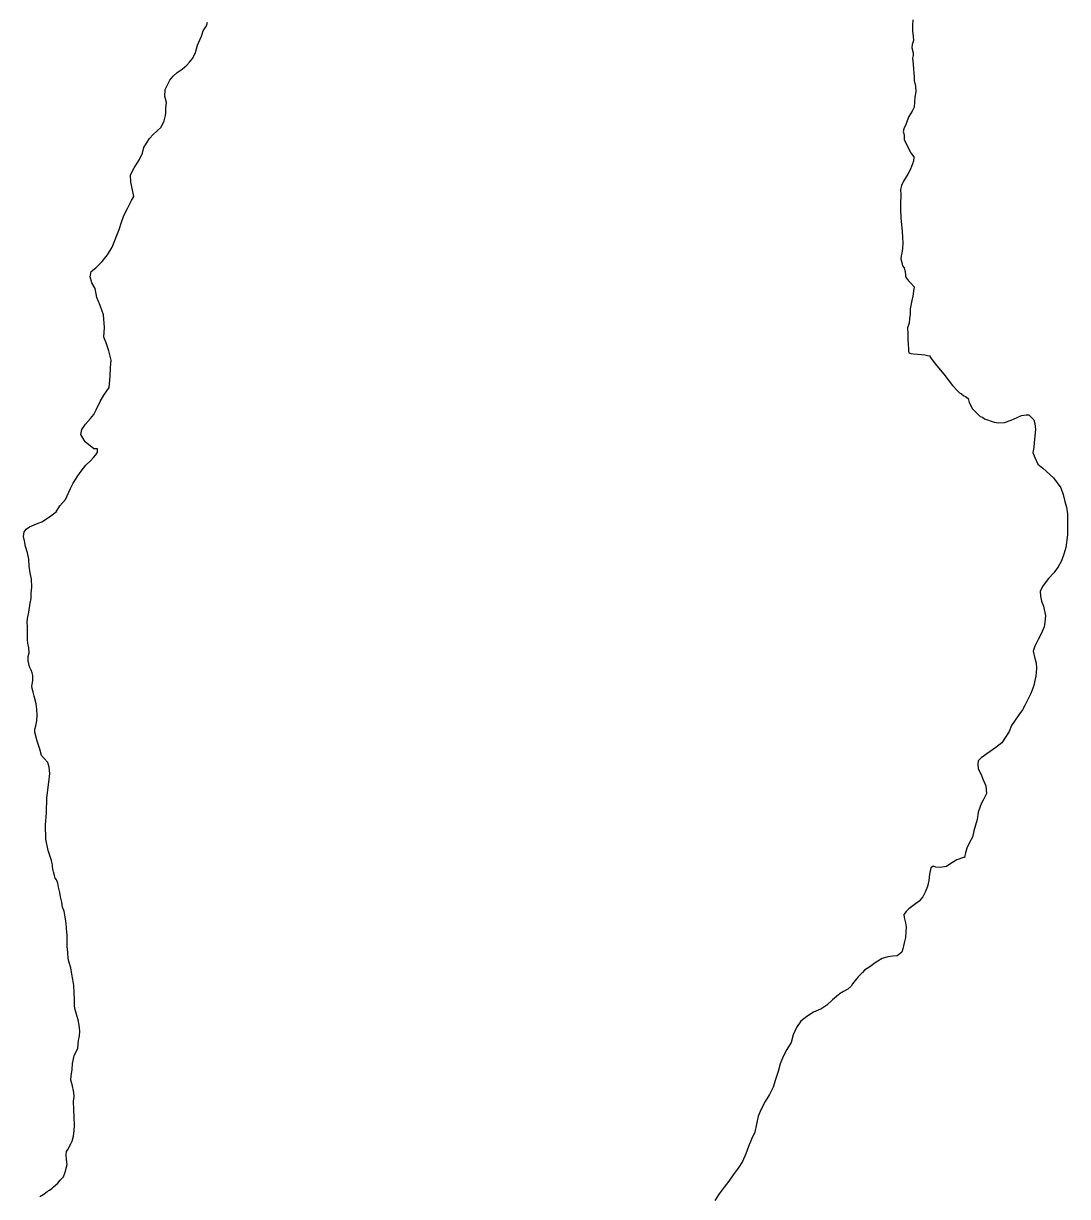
# Model space of a CAD drawing. Header units: inches. Extents: x -74.45 to -73.99, y 3.73 to 4.84.
# Drawn here: x -74.2212 to -74.0944, y 4.2839 to 4.4263 of the extents above; entities that cross this region are included whole.
import ezdxf

# ---------------------------------------------------------------- set-up
doc = ezdxf.new("R2010")
doc.units = ezdxf.units.IN
doc.header["$MEASUREMENT"] = 0
doc.layers.add('temp_wfs_layer', color=251, linetype='Continuous')

msp = doc.modelspace()

# ---------------------------------------------------------------- linework, layer by layer
at = {"layer": 'temp_wfs_layer'}
for points in [[(-74.21917, 4.28389), (-74.21871, 4.28419), (-74.2183, 4.2845), (-74.21801, 4.28468), (-74.21772, 4.28489), (-74.21752, 4.2851), (-74.21699, 4.28552), (-74.2167, 4.28589), (-74.21631, 4.28631), (-74.21612, 4.28685), (-74.21586, 4.2878), (-74.21595, 4.28838), (-74.21599, 4.28898), (-74.21593, 4.28939), (-74.21576, 4.28967), (-74.21559, 4.29001), (-74.2154, 4.29029), (-74.21524, 4.29061), (-74.21511, 4.29123), (-74.21502, 4.29193), (-74.21497, 4.29252), (-74.21501, 4.29359), (-74.21507, 4.29444), (-74.21511, 4.29548), (-74.21501, 4.296), (-74.21504, 4.29652), (-74.21526, 4.2975), (-74.21544, 4.29802), (-74.21539, 4.29855), (-74.21524, 4.29933), (-74.2152, 4.30005), (-74.21513, 4.30041), (-74.215, 4.301), (-74.21485, 4.30132), (-74.21459, 4.30193), (-74.21447, 4.30286), (-74.21435, 4.30339), (-74.21432, 4.30397), (-74.21441, 4.30472), (-74.21451, 4.30536), (-74.21478, 4.30615), (-74.21494, 4.30673), (-74.21497, 4.30707), (-74.21498, 4.30778), (-74.215, 4.30864), (-74.21505, 4.30952), (-74.21518, 4.31026), (-74.2153, 4.3109), (-74.21542, 4.31167), (-74.21561, 4.31231), (-74.21573, 4.31277), (-74.2158, 4.31356), (-74.21588, 4.31424), (-74.21587, 4.31473), (-74.21585, 4.31518), (-74.21586, 4.31574), (-74.21589, 4.31589), (-74.21593, 4.31657), (-74.21603, 4.31735), (-74.21615, 4.31804), (-74.21624, 4.31853), (-74.21643, 4.31901), (-74.21652, 4.31964), (-74.2166, 4.31996), (-74.21669, 4.32026), (-74.21677, 4.3208), (-74.21691, 4.32144), (-74.21701, 4.32194), (-74.21716, 4.32232), (-74.21731, 4.32256), (-74.21742, 4.32285), (-74.21754, 4.32332), (-74.21762, 4.32365), (-74.21763, 4.32397), (-74.21764, 4.32417), (-74.21767, 4.32434), (-74.21771, 4.32449), (-74.21776, 4.32468), (-74.21817, 4.3259), (-74.21845, 4.32729), (-74.21851, 4.329), (-74.21838, 4.33048), (-74.21835, 4.3323), (-74.2181, 4.33419), (-74.21798, 4.33523), (-74.21805, 4.33599), (-74.21821, 4.33658), (-74.21865, 4.33705), (-74.21898, 4.33743), (-74.21919, 4.3382), (-74.21951, 4.33918), (-74.2198, 4.34024), (-74.21977, 4.34063), (-74.21966, 4.34104), (-74.21954, 4.34163), (-74.2195, 4.34233), (-74.21954, 4.34303), (-74.21964, 4.34371), (-74.21988, 4.34461), (-74.22, 4.34511), (-74.22012, 4.34555), (-74.22017, 4.34585), (-74.22003, 4.34653), (-74.22004, 4.34712), (-74.22013, 4.34747), (-74.22025, 4.34777), (-74.22043, 4.34818), (-74.22059, 4.34893), (-74.22058, 4.34942), (-74.22048, 4.34989), (-74.22052, 4.35048), (-74.22062, 4.35104), (-74.22068, 4.35148), (-74.22068, 4.35305), (-74.22072, 4.35362), (-74.22066, 4.35404), (-74.22051, 4.35481), (-74.22037, 4.3559), (-74.22025, 4.35647), (-74.22022, 4.35712), (-74.22016, 4.35784), (-74.22019, 4.35882), (-74.22035, 4.3596), (-74.22049, 4.3604), (-74.22051, 4.36125), (-74.22069, 4.36201), (-74.22092, 4.3628), (-74.22104, 4.36347), (-74.22117, 4.36402), (-74.2211, 4.36456), (-74.22084, 4.36491), (-74.22043, 4.36517), (-74.21987, 4.3654), (-74.2194, 4.36562), (-74.21896, 4.36579), (-74.21839, 4.36616), (-74.21783, 4.36649), (-74.2172, 4.36699), (-74.21674, 4.36772), (-74.21606, 4.36851), (-74.21545, 4.36984), (-74.21512, 4.37049), (-74.21457, 4.37136), (-74.21415, 4.37192), (-74.21359, 4.37265), (-74.21303, 4.37317), (-74.21268, 4.37357), (-74.2124, 4.37392), (-74.2122, 4.37425), (-74.2122, 4.37463), (-74.21263, 4.37464), (-74.2137, 4.37548), (-74.21421, 4.37637), (-74.2141, 4.37698), (-74.21362, 4.37762), (-74.21304, 4.37834), (-74.21261, 4.37879), (-74.21234, 4.37939), (-74.21188, 4.38038), (-74.21143, 4.38115), (-74.21078, 4.38208), (-74.21066, 4.3834), (-74.21059, 4.38451), (-74.21051, 4.38542), (-74.21079, 4.38653), (-74.21092, 4.38691), (-74.21114, 4.3875), (-74.21143, 4.38821), (-74.21135, 4.38937), (-74.21147, 4.39092), (-74.21188, 4.39205), (-74.21228, 4.39301), (-74.21245, 4.39408), (-74.21289, 4.39477), (-74.21308, 4.39551), (-74.21296, 4.39616), (-74.21238, 4.39659), (-74.21162, 4.39736), (-74.21095, 4.3982), (-74.2104, 4.3991), (-74.20957, 4.40126), (-74.20927, 4.40214), (-74.209, 4.40297), (-74.20855, 4.40382), (-74.20805, 4.40479), (-74.20778, 4.40526), (-74.20793, 4.40607), (-74.20815, 4.40699), (-74.20818, 4.40789), (-74.20774, 4.40875), (-74.20708, 4.40977), (-74.20673, 4.41054), (-74.20656, 4.4112), (-74.20624, 4.41174), (-74.20588, 4.4123), (-74.20542, 4.41278), (-74.20499, 4.41318), (-74.20447, 4.41369), (-74.20408, 4.41444), (-74.20395, 4.41509), (-74.20391, 4.41536), (-74.20387, 4.41597), (-74.20381, 4.41668), (-74.20403, 4.41741), (-74.20398, 4.41826), (-74.20342, 4.41938), (-74.20299, 4.41985), (-74.20251, 4.42029), (-74.20192, 4.42073), (-74.20133, 4.42118), (-74.20101, 4.42156), (-74.20061, 4.42205), (-74.2003, 4.42275), (-74.20004, 4.42364), (-74.19955, 4.42473), (-74.19935, 4.42536), (-74.19897, 4.42598), (-74.19884, 4.42641)], [(-74.11321, 4.42671), (-74.11328, 4.42607), (-74.11328, 4.42537), (-74.11319, 4.42467), (-74.11315, 4.42421), (-74.11329, 4.4237), (-74.11333, 4.4233), (-74.1132, 4.4227), (-74.11319, 4.42237), (-74.11327, 4.42205), (-74.1132, 4.42134), (-74.11315, 4.42073), (-74.11311, 4.42023), (-74.11306, 4.41978), (-74.11306, 4.41933), (-74.11292, 4.41865), (-74.11287, 4.41795), (-74.113, 4.4173), (-74.11302, 4.41676), (-74.11306, 4.41611), (-74.11329, 4.41562), (-74.1135, 4.41529), (-74.11373, 4.41496), (-74.11392, 4.41444), (-74.11412, 4.41388), (-74.11429, 4.41358), (-74.11439, 4.41316), (-74.11428, 4.41273), (-74.11426, 4.41213), (-74.1138, 4.41119), (-74.1135, 4.41059), (-74.11337, 4.41045), (-74.11312, 4.41006), (-74.11315, 4.40956), (-74.11349, 4.40857), (-74.11385, 4.40796), (-74.11436, 4.40714), (-74.1146, 4.40658), (-74.11472, 4.4061), (-74.11469, 4.40546), (-74.11472, 4.40438), (-74.11472, 4.40371), (-74.11468, 4.40263), (-74.11459, 4.40186), (-74.11451, 4.40101), (-74.11448, 4.40031), (-74.11443, 4.39959), (-74.11447, 4.39895), (-74.11456, 4.39839), (-74.11464, 4.39808), (-74.11467, 4.39769), (-74.11458, 4.39727), (-74.11448, 4.39685), (-74.11429, 4.3966), (-74.11417, 4.39609), (-74.11413, 4.39577), (-74.1141, 4.3955), (-74.11375, 4.39503), (-74.11342, 4.3947), (-74.11308, 4.39432), (-74.11316, 4.39379), (-74.11322, 4.39315), (-74.11334, 4.39263), (-74.11342, 4.39222), (-74.11354, 4.39163), (-74.11354, 4.39097), (-74.11362, 4.39044), (-74.11369, 4.38989), (-74.11386, 4.38934), (-74.11382, 4.38858), (-74.11382, 4.38796), (-74.11378, 4.38733), (-74.11377, 4.38677), (-74.11377, 4.3865), (-74.11371, 4.38631), (-74.11346, 4.38619), (-74.11316, 4.38616), (-74.11217, 4.3861), (-74.11176, 4.38604), (-74.11146, 4.38595), (-74.11122, 4.38594), (-74.11109, 4.38572), (-74.11052, 4.38497), (-74.10948, 4.38372), (-74.1084, 4.38233), (-74.1078, 4.38166), (-74.10756, 4.38143), (-74.10732, 4.38133), (-74.10702, 4.38108), (-74.10682, 4.38101), (-74.10651, 4.38073), (-74.1064, 4.38028), (-74.10597, 4.37951), (-74.10505, 4.37857), (-74.10476, 4.37848), (-74.10452, 4.3783), (-74.10336, 4.37789), (-74.10286, 4.37781), (-74.10209, 4.37785), (-74.10128, 4.3781), (-74.10056, 4.37844), (-74.10004, 4.37867), (-74.09949, 4.37877), (-74.09914, 4.37878), (-74.0989, 4.37854), (-74.09854, 4.37817), (-74.09841, 4.37771), (-74.09833, 4.37699), (-74.0985, 4.37539), (-74.09855, 4.37481), (-74.09868, 4.37419), (-74.0984, 4.37357), (-74.09804, 4.3728), (-74.09746, 4.37229), (-74.09614, 4.37111), (-74.09526, 4.36991), (-74.09497, 4.36909), (-74.09476, 4.36826), (-74.09459, 4.36756), (-74.09445, 4.36675), (-74.09446, 4.36592), (-74.09446, 4.36502), (-74.09445, 4.36421), (-74.09467, 4.36267), (-74.09484, 4.36199), (-74.09518, 4.36105), (-74.09557, 4.36034), (-74.09611, 4.3596), (-74.09675, 4.3589), (-74.09741, 4.35804), (-74.09776, 4.35737), (-74.09773, 4.35675), (-74.0976, 4.35616), (-74.09737, 4.35555), (-74.09712, 4.35439), (-74.0972, 4.35361), (-74.09728, 4.35304), (-74.09766, 4.3522), (-74.09803, 4.3515), (-74.09841, 4.35069), (-74.09861, 4.35007), (-74.09841, 4.34921), (-74.09824, 4.34868), (-74.09821, 4.34803), (-74.09828, 4.34705), (-74.09843, 4.34651), (-74.09856, 4.34593), (-74.09889, 4.34497), (-74.09916, 4.34445), (-74.0996, 4.34357), (-74.09993, 4.34297), (-74.10038, 4.34235), (-74.1009, 4.34158), (-74.10125, 4.34107), (-74.10154, 4.34032), (-74.10243, 4.33897), (-74.10315, 4.33838), (-74.10493, 4.33714), (-74.10528, 4.33677), (-74.10532, 4.3364), (-74.1053, 4.3358), (-74.10497, 4.3352), (-74.10468, 4.33447), (-74.10436, 4.33374), (-74.1043, 4.33282), (-74.10463, 4.3321), (-74.10492, 4.33155), (-74.10528, 4.33053), (-74.1054, 4.32964), (-74.10561, 4.32896), (-74.10583, 4.32828), (-74.106, 4.3275), (-74.10633, 4.32688), (-74.10668, 4.32617), (-74.10685, 4.32562), (-74.10696, 4.32504), (-74.10706, 4.32505), (-74.10789, 4.32476), (-74.10861, 4.32432), (-74.10916, 4.32397), (-74.1099, 4.32385), (-74.11043, 4.32389), (-74.11074, 4.324), (-74.11105, 4.32381), (-74.11119, 4.32301), (-74.11128, 4.32224), (-74.11144, 4.32151), (-74.11174, 4.32084), (-74.11203, 4.32029), (-74.11245, 4.31975), (-74.11305, 4.31931), (-74.1137, 4.31883), (-74.11403, 4.31848), (-74.11433, 4.31814), (-74.11427, 4.31777), (-74.11413, 4.31712), (-74.11404, 4.31662), (-74.11408, 4.31598), (-74.11411, 4.31533), (-74.11428, 4.31469), (-74.11445, 4.31398), (-74.11457, 4.31358), (-74.1148, 4.31335), (-74.11512, 4.31313), (-74.11565, 4.31309), (-74.11627, 4.31298), (-74.11693, 4.3128), (-74.11748, 4.31248), (-74.11756, 4.31243), (-74.11795, 4.31215), (-74.11846, 4.31177), (-74.11908, 4.31139), (-74.11934, 4.31111), (-74.11947, 4.31097), (-74.11987, 4.31056), (-74.12021, 4.31013), (-74.12055, 4.30971), (-74.1207, 4.30945), (-74.12111, 4.30909), (-74.12163, 4.30878), (-74.12211, 4.3085), (-74.12226, 4.30838), (-74.12298, 4.30777), (-74.12366, 4.30713), (-74.1244, 4.30666), (-74.12442, 4.30664), (-74.12529, 4.30626), (-74.12608, 4.30576), (-74.12682, 4.30517), (-74.12733, 4.3044), (-74.12774, 4.30352), (-74.12801, 4.30259), (-74.1285, 4.30175), (-74.12896, 4.3009), (-74.12934, 4.30002), (-74.12959, 4.29908), (-74.12988, 4.29812), (-74.13019, 4.29718), (-74.13062, 4.2963), (-74.13115, 4.29543), (-74.13162, 4.29452), (-74.13198, 4.29365), (-74.13219, 4.29267), (-74.13239, 4.29173), (-74.13279, 4.29086), (-74.13317, 4.28997), (-74.1335, 4.28907), (-74.13388, 4.28817), (-74.13441, 4.28735), (-74.13504, 4.28653), (-74.13556, 4.28576), (-74.13614, 4.28504), (-74.13674, 4.28425), (-74.13726, 4.28342)]]:
    msp.add_lwpolyline(points, dxfattribs=at)

doc.saveas('drawing.dxf')
